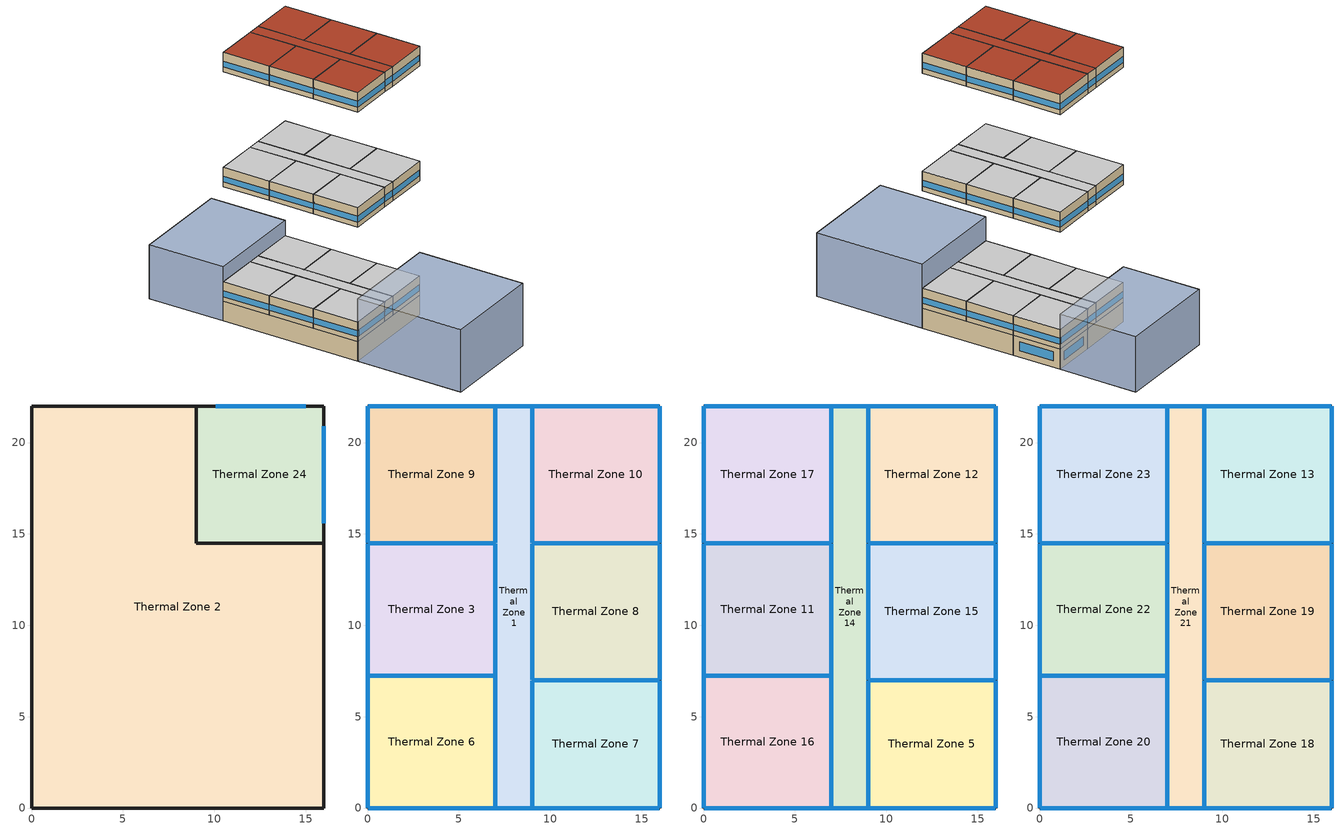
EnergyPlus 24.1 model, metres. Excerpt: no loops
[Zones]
Thermal Zone 2
 floor ground (Generic Ground Slab 6A 19802010): 9,22 9,14.5 16,14.5 16,0 0,0 0,22 z0
 wall outside (Generic Exterior Wall pre1980 6A): 16,0 16,14.5 9,14.5 9,22 0,22 0,0 16,0 z0:3.05
 roof outside (Typical IEAD Roof pre1980): 16,0 16,14.5 9,14.5 9,22 0,22 0,0 z3.05
Thermal Zone 24
 floor ground (Generic Ground Slab 6A 19802010): 16,22 16,14.5 9,14.5 9,22 z0
 wall outside (Generic Exterior Wall pre1980 6A): 16,22 9,22 9,14.5 16,14.5 16,22 z0:3.05
 window (Customized Fenestration: u=3.36): 15.01,22 10.09,22 z1.02:2.33; 16,15.57 16,20.89 z1.02:2.37
 roof outside (Typical IEAD Roof pre1980): 16,14.5 16,22 9,22 9,14.5 z3.05
Thermal Zone 1
 floor ground (Generic Ground Slab 6A 19802010): 9,22 9,0 7,0 7,22 z3.05
 wall outside (Generic Exterior Wall pre1980 6A): 9,22 7,22 / 7,0 9,0 z3.05:6.1
 wall to Thermal Zone 10 (Typical Interior Wall): 9,14.5 9,22 z3.05:6.1
 wall to Thermal Zone 8 (Typical Interior Wall): 9,7 9,14.5 z3.05:6.1
 wall to Thermal Zone 7 (Typical Interior Wall): 9,0 9,7 z3.05:6.1
 wall to Thermal Zone 6 (Typical Interior Wall): 7,7.25 7,0 z3.05:6.1
 wall to Thermal Zone 3 (Typical Interior Wall): 7,14.5 7,7.25 z3.05:6.1
 wall to Thermal Zone 9 (Typical Interior Wall): 7,22 7,14.5 z3.05:6.1
 window (Customized Fenestration: u=3.36): 8.97,22 7.03,22 / 7.03,0 8.97,0 z3.81:4.75
 window inside (Typical Interior Window): 9,14.53 9,21.97 / 9,7.03 9,14.47 / 9,0.03 9,6.97 / 7,7.22 7,0.03 / 7,14.47 7,7.28 / 7,21.97 7,14.53 z3.81:4.73
 ceiling adiabatic (Generic Interior Floor): 9,0 9,22 7,22 7,0 z6.1
Thermal Zone 10
 floor ground (Generic Ground Slab 6A 19802010): 16,22 16,14.5 9,14.5 9,22 z3.05
 wall outside (Generic Exterior Wall pre1980 6A): 16,14.5 16,22 9,22 z3.05:6.1
 wall to Thermal Zone 8 (Typical Interior Wall): 9,14.5 16,14.5 z3.05:6.1
 window (Customized Fenestration: u=3.36): 15.97,22 9.03,22 / 16,14.53 16,21.97 z3.81:4.73
 window inside (Typical Interior Window): 9.03,14.5 15.97,14.5 z3.81:4.73
 ceiling adiabatic (Generic Interior Floor): 16,14.5 16,22 9,22 9,14.5 z6.1
Thermal Zone 3
 floor ground (Generic Ground Slab 6A 19802010): 7,14.5 7,7.25 0,7.25 0,14.5 z3.05
 wall outside (Generic Exterior Wall pre1980 6A): 0,14.5 0,7.25 z3.05:6.1
 wall to Thermal Zone 9 (Typical Interior Wall): 7,14.5 0,14.5 z3.05:6.1
 wall to Thermal Zone 6 (Typical Interior Wall): 0,7.25 7,7.25 z3.05:6.1
 window (Customized Fenestration: u=3.36): 0,14.47 0,7.28 z3.81:4.73
 window inside (Typical Interior Window): 6.97,14.5 0.03,14.5 / 0.03,7.25 6.97,7.25 z3.81:4.73
 ceiling adiabatic (Generic Interior Floor): 7,7.25 7,14.5 0,14.5 0,7.25 z6.1
Thermal Zone 6
 floor ground (Generic Ground Slab 6A 19802010): 7,7.25 7,0 0,0 0,7.25 z3.05
 wall outside (Generic Exterior Wall pre1980 6A): 0,7.25 0,0 7,0 z3.05:6.1
 window (Customized Fenestration: u=3.36): 0.03,0 6.97,0 / 0,7.22 0,0.03 z3.81:4.73
 ceiling adiabatic (Generic Interior Floor): 7,0 7,7.25 0,7.25 0,0 z6.1
Thermal Zone 7
 floor ground (Generic Ground Slab 6A 19802010): 9,7 16,7 16,0 9,0 z3.05
 wall outside (Generic Exterior Wall pre1980 6A): 9,0 16,0 16,7 z3.05:6.1
 wall to Thermal Zone 8 (Typical Interior Wall): 16,7 9,7 z3.05:6.1
 window (Customized Fenestration: u=3.36): 16,0.03 16,6.97 / 9.03,0 15.97,0 z3.81:4.73
 window inside (Typical Interior Window): 15.97,7 9.03,7 z3.81:4.73
 ceiling adiabatic (Generic Interior Floor): 16,0 16,7 9,7 9,0 z6.1
Thermal Zone 8
 floor ground (Generic Ground Slab 6A 19802010): 16,14.5 16,7 9,7 9,14.5 z3.05
 wall outside (Generic Exterior Wall pre1980 6A): 16,7 16,14.5 z3.05:6.1
 window (Customized Fenestration: u=3.36): 16,7.03 16,14.47 z3.81:4.73
 ceiling adiabatic (Generic Interior Floor): 16,7 16,14.5 9,14.5 9,7 z6.1
Thermal Zone 9
 floor ground (Generic Ground Slab 6A 19802010): 7,22 7,14.5 0,14.5 0,22 z3.05
 wall outside (Generic Exterior Wall pre1980 6A): 7,22 0,22 0,14.5 z3.05:6.1
 window (Customized Fenestration: u=3.36): 0,21.97 0,14.53 / 6.97,22 0.03,22 z3.81:4.73
 ceiling adiabatic (Generic Interior Floor): 7,14.5 7,22 0,22 0,14.5 z6.1
Thermal Zone 11
 floor adiabatic (Generic Interior Floor): 7,14.5 7,7.25 0,7.25 0,14.5 z21.05
 wall outside (Generic Exterior Wall pre1980 6A): 0,14.5 0,7.25 7,7.25 7,14.5 0,14.5 z21.05:24.1
 window (Customized Fenestration: u=3.36): 0,14.47 0,7.28 / 6.97,14.5 0.03,14.5 / 7,7.28 7,14.47 / 0.03,7.25 6.97,7.25 z21.81:22.73
 ceiling adiabatic (Generic Interior Floor): 7,7.25 7,14.5 0,14.5 0,7.25 z24.1
Thermal Zone 12
 floor adiabatic (Generic Interior Floor): 16,22 16,14.5 9,14.5 9,22 z21.05
 wall outside (Generic Exterior Wall pre1980 6A): 9,22 9,14.5 16,14.5 16,22 9,22 z21.05:24.1
 window (Customized Fenestration: u=3.36): 9,21.97 9,14.53 / 15.97,22 9.03,22 / 16,14.53 16,21.97 / 9.03,14.5 15.97,14.5 z21.81:22.73
 ceiling adiabatic (Generic Interior Floor): 16,14.5 16,22 9,22 9,14.5 z24.1
Thermal Zone 14
 floor adiabatic (Generic Interior Floor): 9,22 9,0 7,0 7,22 z21.05
 wall outside (Generic Exterior Wall pre1980 6A): 9,22 7,22 7,14.5 7,7.25 7,0 9,0 9,7 9,14.5 9,22 z21.05:24.1
 window (Customized Fenestration: u=3.36): 8.97,22 7.03,22 / 7.03,0 8.97,0 z21.81:22.75; 9,14.53 9,21.97 / 9,7.03 9,14.47 / 9,0.03 9,6.97 / 7,7.22 7,0.03 / 7,14.47 7,7.28 / 7,21.97 7,14.53 z21.81:22.73
 ceiling adiabatic (Generic Interior Floor): 9,0 9,22 7,22 7,0 z24.1
Thermal Zone 15
 floor adiabatic (Generic Interior Floor): 16,14.5 16,7 9,7 9,14.5 z21.05
 wall outside (Generic Exterior Wall pre1980 6A): 16,7 16,14.5 9,14.5 9,7 16,7 z21.05:24.1
 window (Customized Fenestration: u=3.36): 16,7.03 16,14.47 / 9.03,7 15.97,7 / 9,14.47 9,7.03 / 15.97,14.5 9.03,14.5 z21.81:22.73
 ceiling adiabatic (Generic Interior Floor): 16,7 16,14.5 9,14.5 9,7 z24.1
Thermal Zone 16
 floor adiabatic (Generic Interior Floor): 7,7.25 7,0 0,0 0,7.25 z21.05
 wall outside (Generic Exterior Wall pre1980 6A): 7,0 7,7.25 0,7.25 0,0 7,0 z21.05:24.1
 window (Customized Fenestration: u=3.36): 7,0.03 7,7.22 / 0.03,0 6.97,0 / 0,7.22 0,0.03 / 6.97,7.25 0.03,7.25 z21.81:22.73
 ceiling adiabatic (Generic Interior Floor): 7,0 7,7.25 0,7.25 0,0 z24.1
Thermal Zone 17
 floor adiabatic (Generic Interior Floor): 7,22 7,14.5 0,14.5 0,22 z21.05
 wall outside (Generic Exterior Wall pre1980 6A): 0,22 0,14.5 7,14.5 7,22 0,22 z21.05:24.1
 window (Customized Fenestration: u=3.36): 0,21.97 0,14.53 / 6.97,22 0.03,22 / 7,14.53 7,21.97 / 0.03,14.5 6.97,14.5 z21.81:22.73
 ceiling adiabatic (Generic Interior Floor): 7,14.5 7,22 0,22 0,14.5 z24.1
Thermal Zone 5
 floor adiabatic (Generic Interior Floor): 9,7 16,7 16,0 9,0 z21.05
 wall outside (Generic Exterior Wall pre1980 6A): 16,0 16,7 9,7 9,0 16,0 z21.05:24.1
 window (Customized Fenestration: u=3.36): 16,0.03 16,6.97 / 9.03,0 15.97,0 / 9,6.97 9,0.03 / 15.97,7 9.03,7 z21.81:22.73
 ceiling adiabatic (Generic Interior Floor): 16,0 16,7 9,7 9,0 z24.1
Thermal Zone 13
 floor adiabatic (Generic Interior Floor): 16,22 16,14.5 9,14.5 9,22 z39.1
 wall outside (Generic Exterior Wall pre1980 6A): 9,22 9,14.5 16,14.5 16,22 9,22 z39.1:42.14
 window (Customized Fenestration: u=3.36): 9,21.97 9,14.53 / 15.97,22 9.03,22 / 16,14.53 16,21.97 / 9.03,14.5 15.97,14.5 z39.86:40.78
 roof outside (Typical IEAD Roof pre1980): 16,14.5 16,22 9,22 9,14.5 z42.14
Thermal Zone 18
 floor adiabatic (Generic Interior Floor): 16,7 16,0 9,0 9,7 z39.1
 wall outside (Generic Exterior Wall pre1980 6A): 16,0 16,7 9,7 9,0 16,0 z39.1:42.14
 window (Customized Fenestration: u=3.36): 16,0.03 16,6.97 / 9.03,0 15.97,0 / 9,6.97 9,0.03 / 15.97,7 9.03,7 z39.86:40.78
 roof outside (Typical IEAD Roof pre1980): 16,0 16,7 9,7 9,0 z42.14
Thermal Zone 19
 floor adiabatic (Generic Interior Floor): 16,14.5 16,7 9,7 9,14.5 z39.1
 wall outside (Generic Exterior Wall pre1980 6A): 16,7 16,14.5 9,14.5 9,7 16,7 z39.1:42.14
 window (Customized Fenestration: u=3.36): 16,7.03 16,14.47 / 9.03,7 15.97,7 / 9,14.47 9,7.03 / 15.97,14.5 9.03,14.5 z39.86:40.78
 roof outside (Typical IEAD Roof pre1980): 16,7 16,14.5 9,14.5 9,7 z42.14
Thermal Zone 20
 floor adiabatic (Generic Interior Floor): 7,7.25 7,0 0,0 0,7.25 z39.1
 wall outside (Generic Exterior Wall pre1980 6A): 7,0 7,7.25 0,7.25 0,0 7,0 z39.1:42.14
 window (Customized Fenestration: u=3.36): 7,0.03 7,7.22 / 0.03,0 6.97,0 / 0,7.22 0,0.03 / 6.97,7.25 0.03,7.25 z39.86:40.78
 roof outside (Typical IEAD Roof pre1980): 7,0 7,7.25 0,7.25 0,0 z42.14
Thermal Zone 21
 floor adiabatic (Generic Interior Floor): 9,22 9,0 7,0 7,22 z39.1
 wall outside (Generic Exterior Wall pre1980 6A): 9,22 7,22 7,14.5 7,7.25 7,0 9,0 9,7 9,14.5 9,22 z39.1:42.14
 window (Customized Fenestration: u=3.36): 8.97,22 7.03,22 / 7.03,0 8.97,0 z39.86:40.79; 9,14.53 9,21.97 / 9,7.03 9,14.47 / 9,0.03 9,6.97 / 7,7.22 7,0.03 / 7,14.47 7,7.28 / 7,21.97 7,14.53 z39.86:40.78
 roof outside (Typical IEAD Roof pre1980): 9,0 9,22 7,22 7,0 z42.14
Thermal Zone 22
 floor adiabatic (Generic Interior Floor): 7,14.5 7,7.25 0,7.25 0,14.5 z39.1
 wall outside (Generic Exterior Wall pre1980 6A): 0,14.5 0,7.25 7,7.25 7,14.5 0,14.5 z39.1:42.14
 window (Customized Fenestration: u=3.36): 0,14.47 0,7.28 / 6.97,14.5 0.03,14.5 / 7,7.28 7,14.47 / 0.03,7.25 6.97,7.25 z39.86:40.78
 roof outside (Typical IEAD Roof pre1980): 7,7.25 7,14.5 0,14.5 0,7.25 z42.14
Thermal Zone 23
 floor adiabatic (Generic Interior Floor): 7,22 7,14.5 0,14.5 0,22 z39.1
 wall outside (Generic Exterior Wall pre1980 6A): 0,22 0,14.5 7,14.5 7,22 0,22 z39.1:42.14
 window (Customized Fenestration: u=3.36): 0,21.97 0,14.53 / 6.97,22 0.03,22 / 7,14.53 7,21.97 / 0.03,14.5 6.97,14.5 z39.86:40.78
 roof outside (Typical IEAD Roof pre1980): 7,14.5 7,22 0,22 0,14.5 z42.14
shading: 16,0 0,0 / 0,0 0,-16.87 / 0,-16.87 16,-16.87 / 16,-16.87 16,0 z0:9.8; 0,22 16,22 / 16,22 16,34.1 / 16,34.1 0,34.1 / 0,34.1 0,22 z0:8.48; 16,0 16,-16.87 0,-16.87 0,0 z0; 16,-16.87 16,0 0,0 0,-16.87 z9.8; 16,34.1 16,22 0,22 0,34.1 z0; 16,22 16,34.1 0,34.1 0,22 z8.48
[Building]
Building 1
[Site:Location]
Montreal Int'l: Latitude {deg}=45.47; Longitude {deg}=-73.75; Time Zone {hr}=-5; Elevation {m}=36
[SizingPeriod:DesignDay] Day of Month=21; Dry-Bulb Temperature Range Modifier Type=DefaultMultipliers; Barometric Pressure {Pa}=100893; Rain Indicator=No; Snow Indicator=No; Daylight Saving Time Indicator=No; Begin Environment Reset Mode=FullResetAtBeginEnvironment
Name | Month | Day Type | Maximum Dry-Bulb Temperature {C} | Daily Dry-Bulb Temperature Range {deltaC} | Humidity Condition Type | Wetbulb or DewPoint at Maximum Dry-Bulb {C} | Wind Speed {m/s} | Wind Direction {deg} | Solar Model Indicator | ASHRAE Clear Sky Optical Depth for Beam Irradiance (taub) | ASHRAE Clear Sky Optical Depth for Diffuse Irradiance (taud) | Enthalpy at Maximum Dry-Bulb {J/kg} | Sky Clearness
Montreal Int'l Ann Clg .4% Condns DB=>MWB | 7 | SummerDesignDay | 30 | 9.3 | Wetbulb | 22.1 | 4.9 | 220 | ASHRAETau | 0.465 | 1.966
Montreal Int'l Ann Clg .4% Condns DP=>MDB | 7 | SummerDesignDay | 26 | 9.3 | Dewpoint | 21.6 | 4.9 | 220 | ASHRAETau | 0.465 | 1.966
Montreal Int'l Ann Clg .4% Condns Enth=>MDB | 7 | SummerDesignDay | 28.1 | 9.3 | Enthalpy |  | 4.9 | 220 | ASHRAETau | 0.465 | 1.966 | 69300
Montreal Int'l Ann Clg .4% Condns WB=>MDB | 7 | SummerDesignDay | 28.1 | 9.3 | Wetbulb | 23.2 | 4.9 | 220 | ASHRAETau | 0.465 | 1.966
Montreal Int'l Ann Htg 99.6% Condns DB | 1 | WinterDesignDay | -23.7 | 0 | Wetbulb | -23.7 | 3.9 | 260 | ASHRAEClearSky |  |  |  | 0
Montreal Int'l Ann Htg Wind 99.6% Condns WS=>MCDB | 1 | WinterDesignDay | -5.3 | 0 | Wetbulb | -5.3 | 12.9 | 260 | ASHRAEClearSky |  |  |  | 0
Montreal Int'l Ann Hum_n 99.6% Condns DP=>MCDB | 1 | WinterDesignDay | -23 | 0 | Dewpoint | -30.5 | 3.9 | 260 | ASHRAEClearSky |  |  |  | 0
[Material] Thermal Absorptance=0.9
Name | Roughness | Thickness {m} | Conductivity {W/m-K} | Density {kg/m3} | Specific Heat {J/kg-K} | Solar Absorptance | Visible Absorptance
G01 13mm gypsum board | Smooth | 0.0127 | 0.160031 | 800.001 | 1090.73 | 0.7 | 0.5
Generic Acoustic Tile | MediumSmooth | 0.02 | 0.06 | 368 | 590 | 0.2 | 0.2
Generic Brick | MediumRough | 0.1 | 0.9 | 1920 | 790 | 0.65 | 0.65
Generic Ceiling Air Gap | Smooth | 0.1 | 0.556 | 1.28 | 1000 | 0.7 | 0.7
Generic Gypsum Board | MediumSmooth | 0.0127 | 0.16 | 800 | 1090 | 0.5 | 0.5
Generic HW Concrete | MediumRough | 0.2 | 1.95 | 2240 | 900 | 0.8 | 0.8
Generic LW Concrete | MediumRough | 0.1 | 0.53 | 1280 | 840 | 0.8 | 0.8
Generic Wall Air Gap | Smooth | 0.1 | 0.667 | 1.28 | 1000 | 0.7 | 0.7
Metal Roof Surface 2 | Smooth | 0.0008 | 45.28 | 7824 | 500 | 0.7 | 0.7
Roof Membrane 1 | VeryRough | 0.0095 | 0.16 | 1121.29 | 1460 | 0.7 | 0.7
[Material:NoMass] Roughness=Smooth; Thermal Absorptance=0.9; Solar Absorptance=0.7; Visible Absorptance=0.7
Name | Thermal Resistance {m2-K/W}
Typical Insulation R-1.2 Pre1980roof | 2.73841
Typical Insulation R1.76 GBC | 1.76
Typical Insulation U=0.459 | 2.17
[WindowMaterial:Glazing]
Clear 3mm 1: Optical Data Type=SpectralAverage; Thickness {m}=0.003; Solar Transmittance at Normal Incidence=0.837; Front Side Solar Reflectance at Normal Incidence=0.075; Back Side Solar Reflectance at Normal Incidence=0.075; Visible Transmittance at Normal Incidence=0.898; Front Side Visible Reflectance at Normal Incidence=0.081; Back Side Visible Reflectance at Normal Incidence=0.081; Infrared Transmittance at Normal Incidence=0; Front Side Infrared Hemispherical Emissivity=0.84; Back Side Infrared Hemispherical Emissivity=0.84; Conductivity {W/m-K}=0.9; Dirt Correction Factor for Solar and Visible Transmittance=1; Solar Diffusing=No
[WindowMaterial:SimpleGlazingSystem]
Fenestration U=3.32 0.66 1: U-Factor {W/m2-K}=3.32; Solar Heat Gain Coefficient=0.66; Visible Transmittance=0.21
[Construction]
Customized Fenestration: u=3.36: Fenestration U=3.32 0.66 1
Generic Exterior Wall pre1980 6A: Generic Brick, Generic LW Concrete, Typical Insulation R1.76 GBC, Generic Wall Air Gap, Generic Gypsum Board
Generic Ground Slab 6A 19802010: Typical Insulation U=0.459, Generic HW Concrete
Generic Interior Floor: Generic Acoustic Tile, Generic Ceiling Air Gap, Generic LW Concrete
Typical IEAD Roof pre1980: Roof Membrane 1, Typical Insulation R-1.2 Pre1980roof, Metal Roof Surface 2
Typical Interior Wall: G01 13mm gypsum board, G01 13mm gypsum board
Typical Interior Window: Clear 3mm 1
[Zone] Part of Total Floor Area=Yes
Name | Multiplier
Thermal Zone 1; Thermal Zone 10; Thermal Zone 13; Thermal Zone 18; Thermal Zone 19; Thermal Zone 2; Thermal Zone 20; Thermal Zone 21; Thermal Zone 22; Thermal Zone 23; Thermal Zone 24; Thermal Zone 3; Thermal Zone 6; Thermal Zone 7; Thermal Zone 8; Thermal Zone 9 | 1
Thermal Zone 11; Thermal Zone 12; Thermal Zone 14; Thermal Zone 15; Thermal Zone 16; Thermal Zone 17; Thermal Zone 5 | 10
[Space]
Name | Zone | Space Type
Space 104 | Thermal Zone 1 | MURB lobby 2
Space 109 | Thermal Zone 10 | MURB small 1
Space 110 | Thermal Zone 11 | MURB small 1
Space 111 | Thermal Zone 12 | MURB small 1
Space 120 | Thermal Zone 13 | MURB small 1
Space 113 | Thermal Zone 14 | MURB small 1
Space 114 | Thermal Zone 15 | MURB small 1
Space 115 | Thermal Zone 16 | MURB small 1
Space 116 | Thermal Zone 17 | MURB lobby 3
Space 117 | Thermal Zone 18 | MURB small 1
Space 118 | Thermal Zone 19 | MURB small 1
Space 101 | Thermal Zone 2 | MURB lobby 1
Space 119 | Thermal Zone 20 | MURB small 1
Space 121 | Thermal Zone 21 | MURB lobby 4
Space 122 | Thermal Zone 22 | MURB small 1
Space 123 | Thermal Zone 23 | MURB small 1
Space 1 | Thermal Zone 24 | MURB small
Space 107 | Thermal Zone 3 | MURB small 1
Space 112 | Thermal Zone 5 | MURB small 1
Space 103 | Thermal Zone 6 | MURB small 1
Space 105 | Thermal Zone 7 | MURB small 1
Space 106 | Thermal Zone 8 | MURB small 1
Space 108 | Thermal Zone 9 | MURB small 1
[SpaceList]
MURB lobby 2: Space 104
MURB small 1: Space 109, Space 112, Space 103, Space 105, Space 106, Space 107, Space 108, Space 110, Space 111, Space 120, Space 113, Space 114, Space 115, Space 117, Space 118, Space 119, Space 122, Space 123
MURB lobby 3: Space 116
MURB lobby 1: Space 101
MURB lobby 4: Space 121
MURB small: Space 1
[ZoneControl:Thermostat] Temperature Difference Between Cutout And Setpoint {deltaC}=0
Name | Zone or ZoneList | Control Type Schedule | Control 1
Thermal Zone 1 Thermostat | Thermal Zone 1 | Thermal Zone 1 Thermostat Schedule | Thermostat Setpoint Dual Setpoint 1
Thermal Zone 10 Thermostat | Thermal Zone 10 | Thermal Zone 10 Thermostat Schedule | Thermostat Setpoint Dual Setpoint 3
Thermal Zone 11 Thermostat | Thermal Zone 11 | Thermal Zone 11 Thermostat Schedule | Thermostat Setpoint Dual Setpoint 14
Thermal Zone 12 Thermostat | Thermal Zone 12 | Thermal Zone 12 Thermostat Schedule | Thermostat Setpoint Dual Setpoint 15
Thermal Zone 13 Thermostat | Thermal Zone 13 | Thermal Zone 13 Thermostat Schedule | Thermostat Setpoint Dual Setpoint 5
Thermal Zone 14 Thermostat | Thermal Zone 14 | Thermal Zone 14 Thermostat Schedule | Thermostat Setpoint Dual Setpoint 22
Thermal Zone 15 Thermostat | Thermal Zone 15 | Thermal Zone 15 Thermostat Schedule | Thermostat Setpoint Dual Setpoint 4
Thermal Zone 16 Thermostat | Thermal Zone 16 | Thermal Zone 16 Thermostat Schedule | Thermostat Setpoint Dual Setpoint 20
Thermal Zone 17 Thermostat | Thermal Zone 17 | Thermal Zone 17 Thermostat Schedule | Thermostat Setpoint Dual Setpoint 17
Thermal Zone 18 Thermostat | Thermal Zone 18 | Thermal Zone 18 Thermostat Schedule | Thermostat Setpoint Dual Setpoint 7
Thermal Zone 19 Thermostat | Thermal Zone 19 | Thermal Zone 19 Thermostat Schedule | Thermostat Setpoint Dual Setpoint 23
Thermal Zone 2 Thermostat | Thermal Zone 2 | Thermal Zone 2 Thermostat Schedule | Thermostat Setpoint Dual Setpoint 10
Thermal Zone 20 Thermostat | Thermal Zone 20 | Thermal Zone 20 Thermostat Schedule | Thermostat Setpoint Dual Setpoint 21
Thermal Zone 21 Thermostat | Thermal Zone 21 | Thermal Zone 21 Thermostat Schedule | Thermostat Setpoint Dual Setpoint 9
Thermal Zone 22 Thermostat | Thermal Zone 22 | Thermal Zone 22 Thermostat Schedule | Thermostat Setpoint Dual Setpoint 18
Thermal Zone 23 Thermostat | Thermal Zone 23 | Thermal Zone 23 Thermostat Schedule | Thermostat Setpoint Dual Setpoint 19
Thermal Zone 24 Thermostat | Thermal Zone 24 | Thermal Zone 24 Thermostat Schedule | Thermostat Setpoint Dual Setpoint 2
Thermal Zone 3 Thermostat | Thermal Zone 3 | Thermal Zone 3 Thermostat Schedule | Thermostat Setpoint Dual Setpoint 13
Thermal Zone 5 Thermostat | Thermal Zone 5 | Thermal Zone 5 Thermostat Schedule | Thermostat Setpoint Dual Setpoint 24
Thermal Zone 6 Thermostat | Thermal Zone 6 | Thermal Zone 6 Thermostat Schedule | Thermostat Setpoint Dual Setpoint 8
Thermal Zone 7 Thermostat | Thermal Zone 7 | Thermal Zone 7 Thermostat Schedule | Thermostat Setpoint Dual Setpoint 12
Thermal Zone 8 Thermostat | Thermal Zone 8 | Thermal Zone 8 Thermostat Schedule | Thermostat Setpoint Dual Setpoint 16
Thermal Zone 9 Thermostat | Thermal Zone 9 | Thermal Zone 9 Thermostat Schedule | Thermostat Setpoint Dual Setpoint 6
[ThermostatSetpoint:DualSetpoint] Heating Setpoint Temperature Schedule=NECB-G-Thermostat Setpoint-Heating; Cooling Setpoint Temperature Schedule=NECB-G-Thermostat Setpoint-Cooling 1
Thermostat Setpoint Dual Setpoint 1; Thermostat Setpoint Dual Setpoint 3; Thermostat Setpoint Dual Setpoint 14; Thermostat Setpoint Dual Setpoint 15; Thermostat Setpoint Dual Setpoint 5; Thermostat Setpoint Dual Setpoint 22; Thermostat Setpoint Dual Setpoint 4; Thermostat Setpoint Dual Setpoint 20; Thermostat Setpoint Dual Setpoint 17; Thermostat Setpoint Dual Setpoint 7; Thermostat Setpoint Dual Setpoint 23; Thermostat Setpoint Dual Setpoint 10; Thermostat Setpoint Dual Setpoint 21; Thermostat Setpoint Dual Setpoint 9; Thermostat Setpoint Dual Setpoint 18; Thermostat Setpoint Dual Setpoint 19; Thermostat Setpoint Dual Setpoint 2; Thermostat Setpoint Dual Setpoint 13; Thermostat Setpoint Dual Setpoint 24; Thermostat Setpoint Dual Setpoint 8; Thermostat Setpoint Dual Setpoint 12; Thermostat Setpoint Dual Setpoint 16; Thermostat Setpoint Dual Setpoint 6
[ZoneHVAC:Baseboard:Convective:Electric] Availability Schedule=Always On Discrete hvac_library; Heating Design Capacity {W}=Autosize; Efficiency=1
Elec Baseboard; Elec Baseboard 21; Elec Baseboard 8; Elec Baseboard 18; Elec Baseboard 17; Elec Baseboard 20; Elec Baseboard 10; Elec Baseboard 19; Elec Baseboard 15; Elec Baseboard 9; Elec Baseboard 11; Elec Baseboard 5; Elec Baseboard 12; Elec Baseboard 16; Elec Baseboard 13; Elec Baseboard 14; Elec Baseboard 23; Elec Baseboard 2; Elec Baseboard 4; Elec Baseboard 6; Elec Baseboard 7; Elec Baseboard 1; Elec Baseboard 22
[ZoneHVAC:PackagedTerminalHeatPump] Availability Schedule=Always On Discrete hvac_library; Cooling Supply Air Flow Rate {m3/s}=Autosize; Heating Supply Air Flow Rate {m3/s}=2.22045e-16; No Load Supply Air Flow Rate {m3/s}=Autosize; No Load Supply Air Flow Rate Control Set To Low Speed=Yes; Cooling Outdoor Air Flow Rate {m3/s}=Autosize; Heating Outdoor Air Flow Rate {m3/s}=Autosize; No Load Outdoor Air Flow Rate {m3/s}=Autosize; Heating Convergence Tolerance=0.001; Cooling Convergence Tolerance=0.001; Maximum Supply Air Temperature from Supplemental Heater {C}=Autosize; Maximum Outdoor Dry-Bulb Temperature for Supplemental Heater Operation {C}=21; Fan Placement=DrawThrough; Supply Air Fan Operating Mode Schedule=Always On Discrete hvac_library
Name | Supply Air Fan | Heating Coil | Cooling Coil | Supplemental Heating Coil
PTHP | PTHP CV Fan | PTHP 1 Spd DX Htg Coil | PTHP 1 Spd DX Clg Coil | PTHP Elec Htg Backup Coil
PTHP 1 | PTHP CV Fan 1 | PTHP 1 Spd DX Htg Coil 1 | PTHP 1 Spd DX Clg Coil 1 | PTHP Elec Htg Backup Coil 1
PTHP 13 | PTHP CV Fan 13 | PTHP 1 Spd DX Htg Coil 13 | PTHP 1 Spd DX Clg Coil 13 | PTHP Elec Htg Backup Coil 13
PTHP 14 | PTHP CV Fan 14 | PTHP 1 Spd DX Htg Coil 14 | PTHP 1 Spd DX Clg Coil 14 | PTHP Elec Htg Backup Coil 14
PTHP 4 | PTHP CV Fan 4 | PTHP 1 Spd DX Htg Coil 4 | PTHP 1 Spd DX Clg Coil 4 | PTHP Elec Htg Backup Coil 4
PTHP 21 | PTHP CV Fan 21 | PTHP 1 Spd DX Htg Coil 21 | PTHP 1 Spd DX Clg Coil 21 | PTHP Elec Htg Backup Coil 21
PTHP 3 | PTHP CV Fan 3 | PTHP 1 Spd DX Htg Coil 3 | PTHP 1 Spd DX Clg Coil 3 | PTHP Elec Htg Backup Coil 3
PTHP 19 | PTHP CV Fan 19 | PTHP 1 Spd DX Htg Coil 19 | PTHP 1 Spd DX Clg Coil 19 | PTHP Elec Htg Backup Coil 19
PTHP 16 | PTHP CV Fan 16 | PTHP 1 Spd DX Htg Coil 16 | PTHP 1 Spd DX Clg Coil 16 | PTHP Elec Htg Backup Coil 16
PTHP 6 | PTHP CV Fan 6 | PTHP 1 Spd DX Htg Coil 6 | PTHP 1 Spd DX Clg Coil 6 | PTHP Elec Htg Backup Coil 6
PTHP 22 | PTHP CV Fan 22 | PTHP 1 Spd DX Htg Coil 22 | PTHP 1 Spd DX Clg Coil 22 | PTHP Elec Htg Backup Coil 22
PTHP 9 | PTHP CV Fan 9 | PTHP 1 Spd DX Htg Coil 9 | PTHP 1 Spd DX Clg Coil 9 | PTHP Elec Htg Backup Coil 9
PTHP 20 | PTHP CV Fan 20 | PTHP 1 Spd DX Htg Coil 20 | PTHP 1 Spd DX Clg Coil 20 | PTHP Elec Htg Backup Coil 20
PTHP 8 | PTHP CV Fan 8 | PTHP 1 Spd DX Htg Coil 8 | PTHP 1 Spd DX Clg Coil 8 | PTHP Elec Htg Backup Coil 8
PTHP 17 | PTHP CV Fan 17 | PTHP 1 Spd DX Htg Coil 17 | PTHP 1 Spd DX Clg Coil 17 | PTHP Elec Htg Backup Coil 17
PTHP 18 | PTHP CV Fan 18 | PTHP 1 Spd DX Htg Coil 18 | PTHP 1 Spd DX Clg Coil 18 | PTHP Elec Htg Backup Coil 18
PTHP 2 | PTHP CV Fan 2 | PTHP 1 Spd DX Htg Coil 2 | PTHP 1 Spd DX Clg Coil 2 | PTHP Elec Htg Backup Coil 2
PTHP 12 | PTHP CV Fan 12 | PTHP 1 Spd DX Htg Coil 12 | PTHP 1 Spd DX Clg Coil 12 | PTHP Elec Htg Backup Coil 12
PTHP 23 | PTHP CV Fan 23 | PTHP 1 Spd DX Htg Coil 23 | PTHP 1 Spd DX Clg Coil 23 | PTHP Elec Htg Backup Coil 23
PTHP 7 | PTHP CV Fan 7 | PTHP 1 Spd DX Htg Coil 7 | PTHP 1 Spd DX Clg Coil 7 | PTHP Elec Htg Backup Coil 7
PTHP 11 | PTHP CV Fan 11 | PTHP 1 Spd DX Htg Coil 11 | PTHP 1 Spd DX Clg Coil 11 | PTHP Elec Htg Backup Coil 11
PTHP 15 | PTHP CV Fan 15 | PTHP 1 Spd DX Htg Coil 15 | PTHP 1 Spd DX Clg Coil 15 | PTHP Elec Htg Backup Coil 15
PTHP 5 | PTHP CV Fan 5 | PTHP 1 Spd DX Htg Coil 5 | PTHP 1 Spd DX Clg Coil 5 | PTHP Elec Htg Backup Coil 5
[Fan:ConstantVolume] Availability Schedule=Always On Discrete hvac_library; Fan Total Efficiency=0.7; Pressure Rise {Pa}=250; Maximum Flow Rate {m3/s}=AutoSize; Motor Efficiency=0.9; Motor In Airstream Fraction=1
PTHP CV Fan; PTHP CV Fan 1; PTHP CV Fan 13; PTHP CV Fan 14; PTHP CV Fan 4; PTHP CV Fan 21; PTHP CV Fan 3; PTHP CV Fan 19; PTHP CV Fan 16; PTHP CV Fan 6; PTHP CV Fan 22; PTHP CV Fan 9; PTHP CV Fan 20; PTHP CV Fan 8; PTHP CV Fan 17; PTHP CV Fan 18; PTHP CV Fan 2; PTHP CV Fan 12; PTHP CV Fan 23; PTHP CV Fan 7; PTHP CV Fan 11; PTHP CV Fan 15; PTHP CV Fan 5
[Coil:Heating:DX:SingleSpeed] Availability Schedule=Always On Discrete hvac_library; Gross Rated Heating Capacity {W}=2.22045e-16; Gross Rated Heating COP {W/W}=5; Rated Air Flow Rate {m3/s}=Autosize; Rated Supply Fan Power Per Volume Flow Rate 2017 {W/(m3/s)}=773.3; Rated Supply Fan Power Per Volume Flow Rate 2023 {W/(m3/s)}=934.4; Heating Capacity Function of Temperature Curve=OS:Curve:Biquadratic 11; Heating Capacity Function of Flow Fraction Curve=OS:Curve:Quadratic 14; Energy Input Ratio Function of Temperature Curve=OS:Curve:Biquadratic 12; Energy Input Ratio Function of Flow Fraction Curve=OS:Curve:Quadratic 15; Part Load Fraction Correlation Curve=OS:Curve:Quadratic 16; Minimum Outdoor Dry-Bulb Temperature for Compressor Operation {C}=-8; Maximum Outdoor Dry-Bulb Temperature for Defrost Operation {C}=5; Crankcase Heater Capacity {W}=0; Maximum Outdoor Dry-Bulb Temperature for Crankcase Heater Operation {C}=10; Defrost Strategy=Resistive; Defrost Control=Timed; Defrost Time Period Fraction=0.166667; Resistive Defrost Heater Capacity {W}=2000
PTHP 1 Spd DX Htg Coil; PTHP 1 Spd DX Htg Coil 1; PTHP 1 Spd DX Htg Coil 13; PTHP 1 Spd DX Htg Coil 14; PTHP 1 Spd DX Htg Coil 4; PTHP 1 Spd DX Htg Coil 21; PTHP 1 Spd DX Htg Coil 3; PTHP 1 Spd DX Htg Coil 19; PTHP 1 Spd DX Htg Coil 16; PTHP 1 Spd DX Htg Coil 6; PTHP 1 Spd DX Htg Coil 22; PTHP 1 Spd DX Htg Coil 9; PTHP 1 Spd DX Htg Coil 20; PTHP 1 Spd DX Htg Coil 8; PTHP 1 Spd DX Htg Coil 17; PTHP 1 Spd DX Htg Coil 18; PTHP 1 Spd DX Htg Coil 2; PTHP 1 Spd DX Htg Coil 12; PTHP 1 Spd DX Htg Coil 23; PTHP 1 Spd DX Htg Coil 7; PTHP 1 Spd DX Htg Coil 11; PTHP 1 Spd DX Htg Coil 15; PTHP 1 Spd DX Htg Coil 5
[Coil:Cooling:DX:SingleSpeed] Availability Schedule=Always On Discrete hvac_library; Gross Rated Total Cooling Capacity {W}=Autosize; Gross Rated Sensible Heat Ratio=Autosize; Gross Rated Cooling COP {W/W}=3; Rated Air Flow Rate {m3/s}=Autosize; Rated Evaporator Fan Power Per Volume Flow Rate 2017 {W/(m3/s)}=773.3; Rated Evaporator Fan Power Per Volume Flow Rate 2023 {W/(m3/s)}=934.4; Total Cooling Capacity Function of Temperature Curve=OS:Curve:Biquadratic 9; Total Cooling Capacity Function of Flow Fraction Curve=OS:Curve:Quadratic 11; Energy Input Ratio Function of Temperature Curve=OS:Curve:Biquadratic 10; Energy Input Ratio Function of Flow Fraction Curve=OS:Curve:Quadratic 12; Part Load Fraction Correlation Curve=OS:Curve:Quadratic 13; Minimum Outdoor Dry-Bulb Temperature for Compressor Operation {C}=-25; Nominal Time for Condensate Removal to Begin {s}=0; Ratio of Initial Moisture Evaporation Rate and Steady State Latent Capacity=0; Maximum Cycling Rate {cycles/hr}=0; Latent Capacity Time Constant {s}=0; Condenser Type=AirCooled; Evaporative Condenser Effectiveness=0; Evaporative Condenser Air Flow Rate {m3/s}=Autosize; Evaporative Condenser Pump Rated Power Consumption {W}=Autosize; Crankcase Heater Capacity {W}=0; Maximum Outdoor Dry-Bulb Temperature for Crankcase Heater Operation {C}=0; Basin Heater Capacity {W/K}=0; Basin Heater Setpoint Temperature {C}=10
PTHP 1 Spd DX Clg Coil; PTHP 1 Spd DX Clg Coil 1; PTHP 1 Spd DX Clg Coil 13; PTHP 1 Spd DX Clg Coil 14; PTHP 1 Spd DX Clg Coil 4; PTHP 1 Spd DX Clg Coil 21; PTHP 1 Spd DX Clg Coil 3; PTHP 1 Spd DX Clg Coil 19; PTHP 1 Spd DX Clg Coil 16; PTHP 1 Spd DX Clg Coil 6; PTHP 1 Spd DX Clg Coil 22; PTHP 1 Spd DX Clg Coil 9; PTHP 1 Spd DX Clg Coil 20; PTHP 1 Spd DX Clg Coil 8; PTHP 1 Spd DX Clg Coil 17; PTHP 1 Spd DX Clg Coil 18; PTHP 1 Spd DX Clg Coil 2; PTHP 1 Spd DX Clg Coil 12; PTHP 1 Spd DX Clg Coil 23; PTHP 1 Spd DX Clg Coil 7; PTHP 1 Spd DX Clg Coil 11; PTHP 1 Spd DX Clg Coil 15; PTHP 1 Spd DX Clg Coil 5
[Coil:Heating:Electric] Availability Schedule=Always On Discrete hvac_library; Efficiency=1; Nominal Capacity {W}=Autosize
PTHP Elec Htg Backup Coil; PTHP Elec Htg Backup Coil 1; PTHP Elec Htg Backup Coil 13; PTHP Elec Htg Backup Coil 14; PTHP Elec Htg Backup Coil 4; PTHP Elec Htg Backup Coil 21; PTHP Elec Htg Backup Coil 3; PTHP Elec Htg Backup Coil 19; PTHP Elec Htg Backup Coil 16; PTHP Elec Htg Backup Coil 6; PTHP Elec Htg Backup Coil 22; PTHP Elec Htg Backup Coil 9; PTHP Elec Htg Backup Coil 20; PTHP Elec Htg Backup Coil 8; PTHP Elec Htg Backup Coil 17; PTHP Elec Htg Backup Coil 18; PTHP Elec Htg Backup Coil 2; PTHP Elec Htg Backup Coil 12; PTHP Elec Htg Backup Coil 23; PTHP Elec Htg Backup Coil 7; PTHP Elec Htg Backup Coil 11; PTHP Elec Htg Backup Coil 15; PTHP Elec Htg Backup Coil 5
[Zone equipment]
Thermal Zone 1: Elec Baseboard, PTHP
Thermal Zone 10: Elec Baseboard 21, PTHP 1
Thermal Zone 11: Elec Baseboard 8, PTHP 13
Thermal Zone 12: Elec Baseboard 18, PTHP 14
Thermal Zone 13: Elec Baseboard 17, PTHP 4
Thermal Zone 14: Elec Baseboard 20, PTHP 21
Thermal Zone 15: Elec Baseboard 10, PTHP 3
Thermal Zone 16: Elec Baseboard 19, PTHP 19
Thermal Zone 17: Elec Baseboard 15, PTHP 16
Thermal Zone 18: Elec Baseboard 9, PTHP 6
Thermal Zone 19: Elec Baseboard 11, PTHP 22
Thermal Zone 2: Elec Baseboard 5, PTHP 9
Thermal Zone 20: Elec Baseboard 12, PTHP 20
Thermal Zone 21: Elec Baseboard 16, PTHP 8
Thermal Zone 22: Elec Baseboard 13, PTHP 17
Thermal Zone 23: Elec Baseboard 14, PTHP 18
Thermal Zone 24: Elec Baseboard 23, PTHP 2
Thermal Zone 3: Elec Baseboard 2, PTHP 12
Thermal Zone 5: Elec Baseboard 4, PTHP 23
Thermal Zone 6: Elec Baseboard 6, PTHP 7
Thermal Zone 7: Elec Baseboard 7, PTHP 11
Thermal Zone 8: Elec Baseboard 1, PTHP 15
Thermal Zone 9: Elec Baseboard 22, PTHP 5
[Sizing:Zone] Zone Cooling Design Supply Air Temperature Input Method=SupplyAirTemperature; Zone Cooling Design Supply Air Temperature {C}=14; Zone Cooling Design Supply Air Temperature Difference {deltaC}=11.11; Zone Heating Design Supply Air Temperature Input Method=SupplyAirTemperature; Zone Heating Design Supply Air Temperature {C}=40; Zone Heating Design Supply Air Temperature Difference {deltaC}=11.11; Zone Cooling Design Supply Air Humidity Ratio {kgWater/kgDryAir}=0.0085; Zone Heating Design Supply Air Humidity Ratio {kgWater/kgDryAir}=0.008; Cooling Design Air Flow Method=DesignDay; Cooling Design Air Flow Rate {m3/s}=0; Cooling Minimum Air Flow per Zone Floor Area {m3/s-m2}=0.000762; Cooling Minimum Air Flow {m3/s}=0; Cooling Minimum Air Flow Fraction=0; Heating Design Air Flow Method=DesignDay; Heating Design Air Flow Rate {m3/s}=0; Heating Maximum Air Flow per Zone Floor Area {m3/s-m2}=0.002032; Heating Maximum Air Flow {m3/s}=0.141576; Heating Maximum Air Flow Fraction=0.3; Account for Dedicated Outdoor Air System=No; Zone Load Sizing Method=Sensible Load Only No Latent Load; Zone Latent Cooling Design Supply Air Humidity Ratio Input Method=HumidityRatioDifference; Zone Cooling Design Supply Air Humidity Ratio Difference {kgWater/kgDryAir}=0.005; Zone Latent Heating Design Supply Air Humidity Ratio Input Method=HumidityRatioDifference; Zone Humidification Design Supply Air Humidity Ratio Difference {kgWater/kgDryAir}=0.005
Name | Design Specification Outdoor Air Object
Thermal Zone 1 | Thermal Zone 1 Zero air DSOA
Thermal Zone 10 | Thermal Zone 10 DSOA Space List
Thermal Zone 11 | Thermal Zone 11 DSOA Space List
Thermal Zone 12 | Thermal Zone 12 DSOA Space List
Thermal Zone 13 | Thermal Zone 13 DSOA Space List
Thermal Zone 14 | Thermal Zone 14 DSOA Space List
Thermal Zone 15 | Thermal Zone 15 DSOA Space List
Thermal Zone 16 | Thermal Zone 16 DSOA Space List
Thermal Zone 17 | Thermal Zone 17 Zero air DSOA
Thermal Zone 18 | Thermal Zone 18 DSOA Space List
Thermal Zone 19 | Thermal Zone 19 DSOA Space List
Thermal Zone 2 | Thermal Zone 2 Zero air DSOA
Thermal Zone 20 | Thermal Zone 20 DSOA Space List
Thermal Zone 21 | Thermal Zone 21 Zero air DSOA
Thermal Zone 22 | Thermal Zone 22 DSOA Space List
Thermal Zone 23 | Thermal Zone 23 DSOA Space List
Thermal Zone 24 | Thermal Zone 24 DSOA Space List
Thermal Zone 3 | Thermal Zone 3 DSOA Space List
Thermal Zone 5 | Thermal Zone 5 DSOA Space List
Thermal Zone 6 | Thermal Zone 6 DSOA Space List
Thermal Zone 7 | Thermal Zone 7 DSOA Space List
Thermal Zone 8 | Thermal Zone 8 DSOA Space List
Thermal Zone 9 | Thermal Zone 9 DSOA Space List
[DesignSpecification:OutdoorAir] Outdoor Air Method=Sum; Outdoor Air Flow per Person {m3/s-person}=0; Outdoor Air Flow per Zone Floor Area {m3/s-m2}=0; Outdoor Air Flow Air Changes per Hour {1/hr}=0
Name | Outdoor Air Flow per Zone {m3/s}
Thermal Zone 1 Zero air DSOA; Thermal Zone 17 Zero air DSOA; Thermal Zone 2 Zero air DSOA; Thermal Zone 21 Zero air DSOA | 0
MidriseApartment Apartment Ventilation | 0.05
[People] Number of People Calculation Method=People/Area; People per Floor Area {person/m2}=0.0283091; Fraction Radiant=0.3
Name | Zone or ZoneList or Space or SpaceList | Number of People Schedule | Activity Level Schedule
People 3 | MURB small 1 | MidriseApartment Apartment Occ 3 | MidriseApartment Activity 3
People 2 | MURB small | MidriseApartment Apartment Occ 2 | MidriseApartment Activity 2
[ElectricEquipment] Schedule=MURB Appliances and lighting; Design Level Calculation Method=Watts/Area; Watts per Floor Area {W/m2}=8.15; Fraction Latent=0; Fraction Radiant=0.5; Fraction Lost=0
Name | Zone or ZoneList or Space or SpaceList
Electric Equipment 3 | MURB small 1
Electric Equipment 2 | MURB small
[DesignSpecification:OutdoorAir:SpaceList] Space Design Specification Outdoor Air Object Name 1=MidriseApartment Apartment Ventilation
Name | Space Name 1
Thermal Zone 10 DSOA Space List | Space 109
Thermal Zone 11 DSOA Space List | Space 110
Thermal Zone 12 DSOA Space List | Space 111
Thermal Zone 13 DSOA Space List | Space 120
Thermal Zone 14 DSOA Space List | Space 113
Thermal Zone 15 DSOA Space List | Space 114
Thermal Zone 16 DSOA Space List | Space 115
Thermal Zone 18 DSOA Space List | Space 117
Thermal Zone 19 DSOA Space List | Space 118
Thermal Zone 20 DSOA Space List | Space 119
Thermal Zone 22 DSOA Space List | Space 122
Thermal Zone 23 DSOA Space List | Space 123
Thermal Zone 24 DSOA Space List | Space 1
Thermal Zone 3 DSOA Space List | Space 107
Thermal Zone 5 DSOA Space List | Space 112
Thermal Zone 6 DSOA Space List | Space 103
Thermal Zone 7 DSOA Space List | Space 105
Thermal Zone 8 DSOA Space List | Space 106
Thermal Zone 9 DSOA Space List | Space 108
[Schedule:Compact]
Thermal Zone 1 Thermostat Schedule; Thermal Zone 10 Thermostat Schedule; Thermal Zone 11 Thermostat Schedule; Thermal Zone 12 Thermostat Schedule; Thermal Zone 13 Thermostat Schedule; Thermal Zone 14 Thermostat Schedule; Thermal Zone 15 Thermostat Schedule; Thermal Zone 16 Thermostat Schedule; Thermal Zone 17 Thermostat Schedule; Thermal Zone 18 Thermostat Schedule; Thermal Zone 19 Thermostat Schedule; Thermal Zone 2 Thermostat Schedule; Thermal Zone 20 Thermostat Schedule; Thermal Zone 21 Thermostat Schedule; Thermal Zone 22 Thermostat Schedule; Thermal Zone 23 Thermostat Schedule; Thermal Zone 24 Thermostat Schedule; Thermal Zone 3 Thermostat Schedule; Thermal Zone 5 Thermostat Schedule; Thermal Zone 6 Thermostat Schedule; Thermal Zone 7 Thermostat Schedule; Thermal Zone 8 Thermostat Schedule; Thermal Zone 9 Thermostat Schedule: Through: 12/31, For: AllDays, Until: 24:00, 4
[Schedule:Day:Interval]
NECB-G-Thermostat Setpoint-Heating Default 2: No, 01:00, 18, 07:00, 18, 09:00, 21, 17:00, 21, 22:00, 21, 24:00, 18
NECB-G-Thermostat Setpoint-Heating Default: No, 01:00, 19, 07:00, 19, 09:00, 21, 17:00, 20, 22:00, 21, 24:00, 19
NECB-G-Thermostat Setpoint-Cooling Sun|Hol Day; NECB-G-Thermostat Setpoint-Cooling Default|Wkdy Day 1; NECB-G-Thermostat Setpoint-Cooling Sat Day 1; NECB-G-Thermostat Setpoint-Cooling Default 1: No, 24:00, 24
MidriseApartment Apartment Occ Default 2; MidriseApartment Apartment Occ Summer Design Day 3; MidriseApartment Apartment Occ Winter Design Day 3; MidriseApartment Apartment Occ Default 1; MidriseApartment Apartment Occ Summer Design Day 2; MidriseApartment Apartment Occ Winter Design Day 2: No, 07:00, 1, 08:00, 0.85, 09:00, 0.39, 16:00, 0.25, 17:00, 0.3, 18:00, 0.52, 21:00, 0.87, 24:00, 1
MidriseApartment Activity Default 2; MidriseApartment Activity Summer Design Day 3; MidriseApartment Activity Winter Design Day 3; MidriseApartment Activity Default 1; MidriseApartment Activity Summer Design Day 2; MidriseApartment Activity Winter Design Day 2: No, 24:00, 120
MURB Weekend schedule: No, 01:00, 0.617, 02:00, 0.543, 03:00, 0.504, 04:00, 0.475, 05:00, 0.463, 06:00, 0.465, 07:00, 0.483, 08:00, 0.547, 09:00, 0.62, 10:00, 0.684, 11:00, 0.736, 12:00, 0.778, 13:00, 0.824, 14:00, 0.817, 15:00, 0.784, 16:00, 0.776, 17:00, 0.793, 18:00, 0.86, 19:00, 0.909, 20:00, 0.886, 21:00, 0.849, 22:00, 0.821, 23:00, 0.774, 24:00, 0.701
MURB Weekday; MURB Friday schedule: No, 01:00, 0.62, 02:00, 0.555, 03:00, 0.513, 04:00, 0.494, 05:00, 0.48, 06:00, 0.478, 07:00, 0.512, 08:00, 0.58, 09:00, 0.625, 10:00, 0.669, 11:00, 0.704, 12:00, 0.742, 13:00, 0.798, 14:00, 0.788, 15:00, 0.757, 16:00, 0.748, 17:00, 0.783, 18:00, 0.894, 19:00, 1, 20:00, 0.985, 21:00, 0.947, 22:00, 0.908, 23:00, 0.832, 24:00, 0.718
Medium Office Lighting All Other Days Schedule: No, 24:00, 0.05
Medium Office Lighting Summer Design Day Schedule 1: No, 06:00, 1, 24:00, 0
Medium Office Lighting Winter Design Day Schedule 1: No, 24:00, 0
[Schedule:Week:Daily]
NECB-G-Thermostat Setpoint-Heating Week Rule - Jan1-Dec31: NECB-G-Thermostat Setpoint-Heating Default 2, NECB-G-Thermostat Setpoint-Heating Default, NECB-G-Thermostat Setpoint-Heating Default, NECB-G-Thermostat Setpoint-Heating Default, NECB-G-Thermostat Setpoint-Heating Default, NECB-G-Thermostat Setpoint-Heating Default, NECB-G-Thermostat Setpoint-Heating Default 2, NECB-G-Thermostat Setpoint-Heating Default, NECB-G-Thermostat Setpoint-Heating Default, NECB-G-Thermostat Setpoint-Heating Default, NECB-G-Thermostat Setpoint-Heating Default, NECB-G-Thermostat Setpoint-Heating Default
NECB-G-Thermostat Setpoint-Cooling 1 Week Rule - Jan1-Dec31: NECB-G-Thermostat Setpoint-Cooling Sun|Hol Day, NECB-G-Thermostat Setpoint-Cooling Default|Wkdy Day 1, NECB-G-Thermostat Setpoint-Cooling Default|Wkdy Day 1, NECB-G-Thermostat Setpoint-Cooling Default|Wkdy Day 1, NECB-G-Thermostat Setpoint-Cooling Default|Wkdy Day 1, NECB-G-Thermostat Setpoint-Cooling Default|Wkdy Day 1, NECB-G-Thermostat Setpoint-Cooling Sat Day 1, NECB-G-Thermostat Setpoint-Cooling Default 1, NECB-G-Thermostat Setpoint-Cooling Default 1, NECB-G-Thermostat Setpoint-Cooling Default 1, NECB-G-Thermostat Setpoint-Cooling Default 1, NECB-G-Thermostat Setpoint-Cooling Default 1
MidriseApartment Apartment Occ 3 Week Rule - Jan1-Dec31: MidriseApartment Apartment Occ Default 2, MidriseApartment Apartment Occ Default 2, MidriseApartment Apartment Occ Default 2, MidriseApartment Apartment Occ Default 2, MidriseApartment Apartment Occ Default 2, MidriseApartment Apartment Occ Default 2, MidriseApartment Apartment Occ Default 2, MidriseApartment Apartment Occ Default 2, MidriseApartment Apartment Occ Summer Design Day 3, MidriseApartment Apartment Occ Winter Design Day 3, MidriseApartment Apartment Occ Default 2, MidriseApartment Apartment Occ Default 2
MidriseApartment Activity 3 Week Rule - Jan1-Dec31: MidriseApartment Activity Default 2, MidriseApartment Activity Default 2, MidriseApartment Activity Default 2, MidriseApartment Activity Default 2, MidriseApartment Activity Default 2, MidriseApartment Activity Default 2, MidriseApartment Activity Default 2, MidriseApartment Activity Default 2, MidriseApartment Activity Summer Design Day 3, MidriseApartment Activity Winter Design Day 3, MidriseApartment Activity Default 2, MidriseApartment Activity Default 2
MURB Appliances and lighting Week Rule - Jan1-Dec31: MURB Weekend schedule, MURB Weekday, MURB Weekday, MURB Weekday, MURB Weekday, MURB Friday schedule, MURB Weekend schedule, Medium Office Lighting All Other Days Schedule, Medium Office Lighting Summer Design Day Schedule 1, Medium Office Lighting Winter Design Day Schedule 1, Medium Office Lighting All Other Days Schedule, Medium Office Lighting All Other Days Schedule
MidriseApartment Apartment Occ 2 Week Rule - Jan1-Dec31: MidriseApartment Apartment Occ Default 1, MidriseApartment Apartment Occ Default 1, MidriseApartment Apartment Occ Default 1, MidriseApartment Apartment Occ Default 1, MidriseApartment Apartment Occ Default 1, MidriseApartment Apartment Occ Default 1, MidriseApartment Apartment Occ Default 1, MidriseApartment Apartment Occ Default 1, MidriseApartment Apartment Occ Summer Design Day 2, MidriseApartment Apartment Occ Winter Design Day 2, MidriseApartment Apartment Occ Default 1, MidriseApartment Apartment Occ Default 1
MidriseApartment Activity 2 Week Rule - Jan1-Dec31: MidriseApartment Activity Default 1, MidriseApartment Activity Default 1, MidriseApartment Activity Default 1, MidriseApartment Activity Default 1, MidriseApartment Activity Default 1, MidriseApartment Activity Default 1, MidriseApartment Activity Default 1, MidriseApartment Activity Default 1, MidriseApartment Activity Summer Design Day 2, MidriseApartment Activity Winter Design Day 2, MidriseApartment Activity Default 1, MidriseApartment Activity Default 1
[Schedule:Year]
NECB-G-Thermostat Setpoint-Heating: NECB-G-Thermostat Setpoint-Heating Week Rule - Jan1-Dec31, 1, 1, 12, 31
NECB-G-Thermostat Setpoint-Cooling 1: NECB-G-Thermostat Setpoint-Cooling 1 Week Rule - Jan1-Dec31, 1, 1, 12, 31
MidriseApartment Apartment Occ 3: MidriseApartment Apartment Occ 3 Week Rule - Jan1-Dec31, 1, 1, 12, 31
MidriseApartment Activity 3: MidriseApartment Activity 3 Week Rule - Jan1-Dec31, 1, 1, 12, 31
MURB Appliances and lighting: MURB Appliances and lighting Week Rule - Jan1-Dec31, 1, 1, 12, 31
MidriseApartment Apartment Occ 2: MidriseApartment Apartment Occ 2 Week Rule - Jan1-Dec31, 1, 1, 12, 31
MidriseApartment Activity 2: MidriseApartment Activity 2 Week Rule - Jan1-Dec31, 1, 1, 12, 31
[Schedule:Constant]
Always On Discrete hvac_library: Hourly Value=1
[Curve:Biquadratic]
Name | Coefficient1 Constant | Coefficient2 x | Coefficient3 x**2 | Coefficient4 y | Coefficient5 y**2 | Coefficient6 x*y | Minimum Value of x {BasedOnField A2} | Maximum Value of x {BasedOnField A2} | Minimum Value of y {BasedOnField A3} | Maximum Value of y {BasedOnField A3}
OS:Curve:Biquadratic 11 | 0.758746 | 0 | 0 | 0.027626 | 0.000148716 | 0 | 0 | 1 | 0 | 1
OS:Curve:Biquadratic 12 | 1.19248 | -0.0300438 | 0.00103745 | 0 | 0 | 0 | -20 | 20 | 0 | 1
OS:Curve:Biquadratic 9 | 0.42415 | 0.04426 | -0.00042 | 0.00333 | -8e-05 | -0.00021 | 17 | 22 | 13 | 46
OS:Curve:Biquadratic 10 | 1.23649 | -0.02431 | 0.00057 | -0.01434 | 0.00063 | -0.00038 | 17 | 22 | 13 | 46
[Curve:Quadratic]
Name | Coefficient1 Constant | Coefficient2 x | Coefficient3 x**2 | Minimum Value of x {BasedOnField A2} | Maximum Value of x {BasedOnField A2}
OS:Curve:Quadratic 14 | 0.84 | 0.16 | 0 | 0.5 | 1.5
OS:Curve:Quadratic 15 | 1.3824 | -0.4336 | 0.0512 | 0 | 1
OS:Curve:Quadratic 16 | 0.85 | 0.15 | 0 | 0 | 1
OS:Curve:Quadratic 11 | 0.77136 | 0.34053 | -0.11088 | 0.75918 | 1.13877
OS:Curve:Quadratic 12 | 1.2055 | -0.32953 | 0.12308 | 0.75918 | 1.13877
OS:Curve:Quadratic 13 | 0.771 | 0.229 | 0 | 0 | 1
